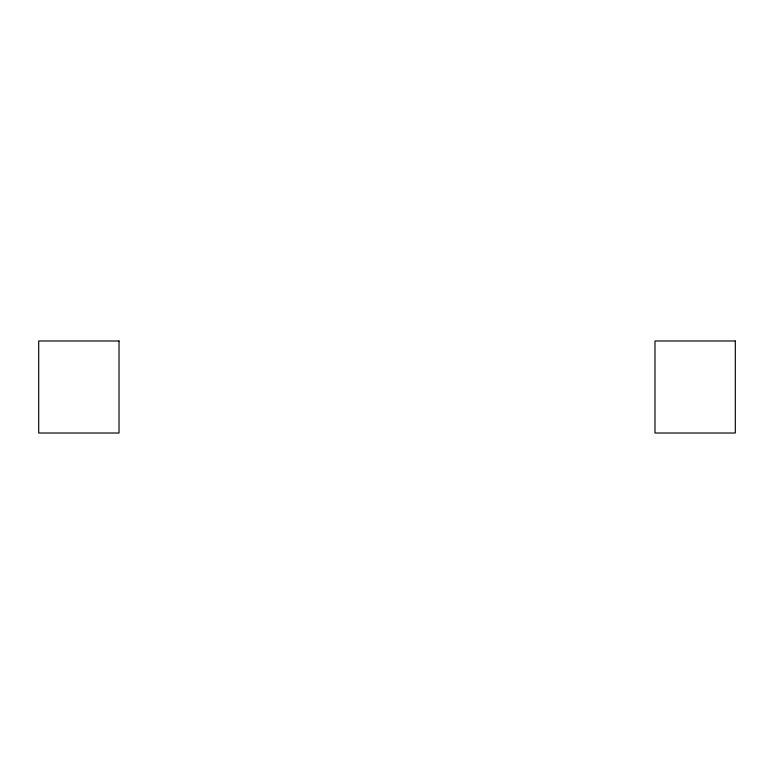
<?xml version="1.0" encoding="UTF-8"?>
<svg xmlns="http://www.w3.org/2000/svg" width="774" height="774" viewBox="0 0 774 774"><rect width="100%" height="100%" fill="white"/><g stroke="black" fill="none" stroke-linecap="round" stroke-linejoin="round"><path stroke-width="1.16" d="M119.022 340.986L38.7 340.986L38.7 433.014L119.022 433.014L119.022 340.986M735.3 340.986L654.978 340.986L654.978 433.014L735.3 433.014L735.3 340.986"/></g></svg>
